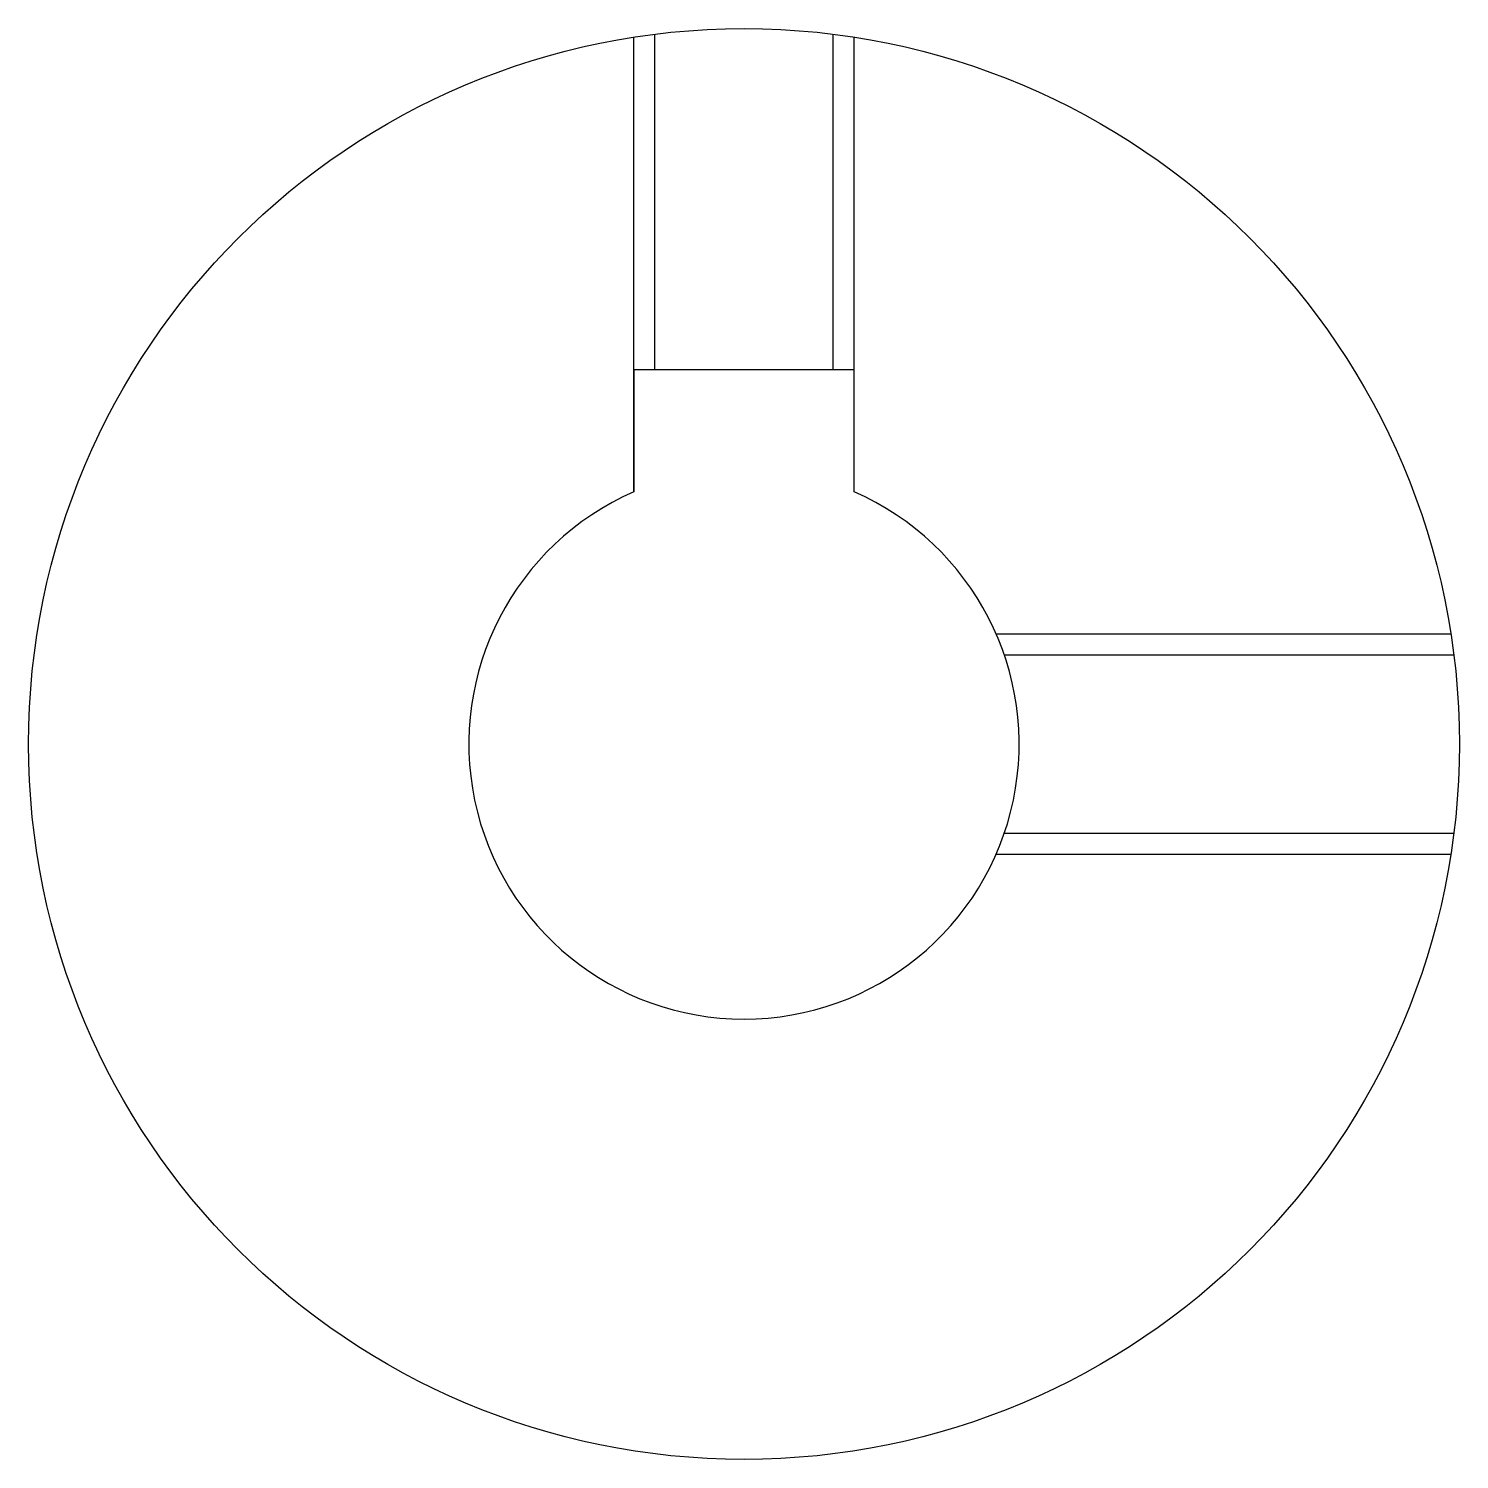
# Model space of a CAD drawing. Header units: metres. Extents: x 81 to 205, y 63 to 100.
# Drawn here: x 179 to 205, y 68.5 to 94.5 of the extents above.
import ezdxf

# ---------------------------------------------------------------- set-up
doc = ezdxf.new("R2010")
doc.units = ezdxf.units.M

msp = doc.modelspace()

# ---------------------------------------------------------------- linework, layer by layer
at = {"color": 4}
for points in [[(190.380005, 88.300003), (190.380005, 94.398666)], [(193.619995, 88.300003), (193.619995, 94.398666)], [(190, 86.082573), (190, 94.34523)], [(194, 86.082573), (194, 94.34523)], [(194, 86.082573), (194, 88.300003), (190, 88.300003), (190, 86.082573)], [(196.582581, 83.5), (204.84523, 83.5)], [(196.730286, 83.120003), (204.898666, 83.120003)], [(196.730286, 79.879997), (204.898666, 79.879997)], [(196.582581, 79.5), (204.84523, 79.5)]]:
    msp.add_lwpolyline(points, dxfattribs=at)
msp.add_circle((192, 81.5), 13, dxfattribs=at)
msp.add_arc((192, 81.5), 5, 113.578178, 66.421822, dxfattribs=at)

doc.saveas('drawing.dxf')
